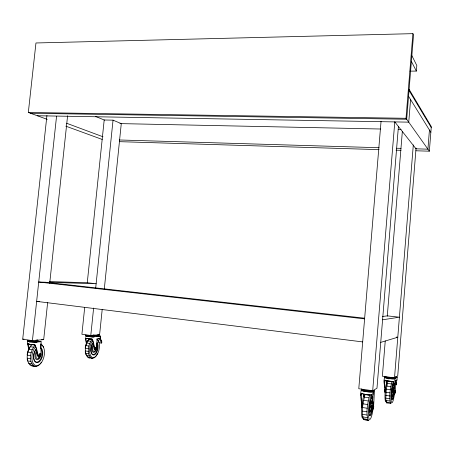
<?xml version="1.0" encoding="UTF-8"?>
<svg xmlns="http://www.w3.org/2000/svg" width="454" height="454" viewBox="0 0 454 454"><rect width="100%" height="100%" fill="white"/><g stroke="black" fill="none" stroke-linecap="round" stroke-linejoin="round"><path stroke-width="0.68" d="M368.177 420.33C365.578 412.328 367.717 403.277 369.63 395.258L365.044 394.571C363.092 402.556 360.919 411.63 363.603 419.592L368.83 420.279L363.603 419.592M385.094 391.325L385.23 389.827M385.781 398.141L386.32 389.112L387.875 381.212L391.876 381.774C390.344 388.777 388.755 396.421 390.582 403.458L391.07 403.475L386.587 402.851L385.911 400.411L385.781 398.141L389.81 398.743M40.639 348.269L40.69 344.166M30.986 344.359A4.71 0.545 3.9 0 0 34.6 344.586C36.91 348.15 36.331 352.565 38.062 356.356L38.465 356.418A2.213 1.226 -77.9 0 0 39.952 357.145A2.213 1.226 -77.9 0 0 40.962 354.489L41.121 341.692L37.659 341.187M373.404 406.568C373.432 403.243 372.189 409.241 373.182 407.976M373.131 405.621C374.97 406.041 372.155 411.318 373.381 405.626A4.557 3.785 30.4 0 1 373.347 408.237L373.103 408.197M394.1 392.211L394.078 392.926M96.469 348.224A1.947 0.97 -79.8 0 0 96.486 347.73L96.56 343.655M90.874 338.917A4.109 0.431 4.5 0 0 91.878 338.956L93.093 341.987L94.517 349.41L94.88 349.461A1.947 0.965 -79.8 0 0 96.038 350.125A1.947 0.965 -79.8 0 0 96.85 347.787L97.02 338.956L100.51 338.61L100.555 336.125L97.792 335.744M100.181 336.493L100.141 338.559L100.51 338.61M34.51 366.293C23.926 365.612 26.417 350.102 31.916 344.694L35.14 345.176C30.378 350.545 27.717 361.605 34.51 366.293L36.235 366.435L38.028 365.793M97.599 353.178C96.657 355.363 95.227 357.718 92.769 358.342L88.485 357.741C83.008 352.979 85.238 342.889 90.057 338.321M92.769 358.342L91.424 358.189C86.09 353.643 88.303 344.484 92.066 339.501L89.126 339.087M362.337 389.878L361.271 390.065C359.716 395.689 361.702 401.188 361.742 406.818A2.622 0.482 -83.7 0 0 362.088 407.823M362.003 406.273L362.065 406.597L362.008 405.456M372.819 407.902L372.836 407.136M394.969 391.972C394.498 395.332 394.418 389.782 395.008 391.053M395.213 391.671L395.74 380.872L397.012 380.077L397.171 377.206L395.831 377.019M373.086 390.559L374.436 390.758L373.636 405.916A2.639 0.454 -83.8 0 1 373.097 409.185A2.639 0.454 -83.8 0 1 372.581 408.509C371.616 403.998 373.744 399.333 371.724 394.997L371.247 394.889A5.596 0.777 7.1 0 1 367.899 394.742M363.813 396.728L363.955 393.964M386.502 385.037L386.723 380.968M371.332 405.677C370.929 404.917 370.583 408.265 371.139 407.527M385.491 377.183C381.973 378.681 385.769 388.834 384.901 391.87A2.259 0.363 -84.2 0 0 385.253 392.625M373.381 406.722L373.228 405.467L372.848 407.034M393.192 391.547L393.147 390.667L393.039 392.466M394.055 392.301L394.112 391.955M394.571 392.057L394.554 392.71M429.439 130.026L427.918 149.173L415.881 148.81M415.898 150.779L429.348 151.188L431.3 126.621L409.111 89.353M429.348 151.188L406.012 118.295L412.902 33.653L35.957 42.971L28.33 112.467L47.25 119.374M410.581 99.551L408.748 122.149L37.307 115.742M389.067 378.517L388.936 379.073M409.985 71.13L416.363 71.085L416.812 65.529L411.857 55.621M385.247 340.914L382.37 376.207L394.503 377.898L413.31 144.94M394.225 388.039L394.605 383.278M394.77 381.235L394.991 378.511L397.171 377.206M395.672 377.637L395.774 376.4M416.057 148.123L397.715 376.008L394.503 377.898M381.059 121.246L358.785 388.715L372.683 390.758L394.781 122.03M372.484 400.456L372.768 397.006M372.938 394.935L373.216 391.484L374.436 390.758M372.615 401.461L373.216 391.484M398.419 126.513L376.973 388.232L372.683 390.758M387.268 316.211L402.358 131.297M394.577 392.001L394.878 390.667L395.003 391.172M385.111 390.701L385.196 391.785L385.1 391.416M385.117 390.616L385.191 390.031M362.02 405.354L362.054 405.013M85.988 336.38L86.033 335.949M86.158 336.283L86.203 335.852M84.694 307.466L81.907 334.252L90.783 335.489L93.62 308.045M95.658 288.341L113.04 120.157L104.193 119.987L87.259 282.797M92.054 337.231L92.1 336.8M92.917 337.231L92.962 336.8M93.586 337.197L93.632 336.766M94.057 336.703L94.018 337.129L94.216 336.63M90.783 335.489L99.602 334.712L102.207 309.384M104.301 288.977L121.28 123.624L113.04 120.157M46.932 115.486L22.7 339.2L32.416 340.631L43.686 339.637L47.67 302.324M49.702 283.313L67.595 115.753M28.676 340.909L27.722 341.13L27.461 343.553L28.721 349.018M30.163 341.783L29.816 342.299M32.416 340.631L56.557 116.252M34.81 342.634L34.862 342.151M35.849 342.634L35.9 342.146M362.054 405.042L361.997 406.171M395.184 392.001C393.993 396.263 395.769 388.459 394.674 391.019M38.976 355.312L39.277 356.333L39.997 356.328A3.683 2.769 54.7 0 0 39.742 354.097L38.987 355.227M394.946 392.103L394.679 393.153L394.554 392.75M361.912 404.395L362.054 406.478A4.546 3.78 30.6 0 1 361.934 404.281M385.225 391.178L384.981 391.751L385.202 389.248M360.737 395.326L361.208 393.425L361.776 393.476A5.596 0.777 7.1 0 0 362.411 393.737M361.776 393.476L361.265 397.188L362.167 404.315M384.209 381.831L384.651 380.174L385.145 380.214A4.858 0.573 7 0 0 388.868 381.037A4.858 0.573 7 0 0 393.402 381.383L393.828 381.468C395.53 385.276 393.59 389.316 394.367 393.26A2.27 0.34 -84.3 0 0 394.645 394.106A2.27 0.34 -84.3 0 0 395.082 392.25M385.145 380.214L384.629 383.46L385.372 391.303M373.216 407.8L372.995 408.356L372.825 407.959M394.288 392.648L394.095 392.438M385.332 390.519L384.879 391.059A3.944 1.81 4.3 0 1 385.259 390.003M373.421 391.643L371.94 392.074A6.191 0.834 7 0 1 366.094 391.643A6.191 0.834 7 0 1 361.458 390.525L361.157 390.275M373.404 406.239L373.665 406.245A4.546 2.191 3.9 0 1 373.063 407.624L372.813 407.584M99.471 342.838L101.373 343.111L101.917 342.168A13.467 6.679 -79.8 0 0 100.141 338.531M40.168 363.909L41.354 362.4M95.947 349.376C94.982 349.728 95.113 347.514 95.925 347.418A3.263 2.542 52.8 0 1 96.106 349.398L95.312 348.99L95.805 347.384A1.084 0.539 -79.8 0 1 96.373 347.804L95.448 348.848A1.112 0.55 -79.8 0 0 96.379 349.069A1.112 0.55 -79.8 0 0 96.22 347.333A1.112 0.55 -79.8 0 0 95.442 348.871A3.365 1.351 -6.9 0 0 96.583 347.968L96.424 347.946A1.112 0.55 -79.8 0 0 95.766 347.395L95.856 348.383M38.465 365.447L39.776 364.414M39.924 356.203L39.373 356.384L39.055 356.015M38.976 355.692L39.152 355.72A3.859 1.521 -8.7 0 0 40.593 354.705L39.697 355.187L39.827 356.299A1.231 0.681 -77.9 0 0 40.383 354.699M370.89 406.75L371.332 406.449M28.857 341.09L28.602 341.198A4.324 0.488 3.9 0 0 30.39 341.76A4.324 0.488 3.9 0 0 34.703 342.1L35.656 342.095A4.324 0.488 3.9 0 0 37.188 341.868L37.143 341.737A4.324 0.488 3.9 0 0 36.808 341.595M380.73 342.378L397.789 337.231L396.444 337.067M382.58 319.798L399.406 317.193L387.296 315.859L382.387 316.506M86.266 335.739L85.596 335.915A4.546 0.465 4.5 0 0 87.758 336.493A4.546 0.465 4.5 0 0 92.31 336.857M98.456 336.108L99.04 336.056L94.585 335.432M41.121 341.692L35.072 342.214A5.21 0.585 3.9 0 1 29.873 341.811A5.21 0.585 3.9 0 1 27.722 341.13M100.555 336.125L91.935 336.76A3.774 0.386 4.5 0 1 88.167 336.454A3.774 0.386 4.5 0 1 86.368 335.977L86.521 335.892A3.774 0.386 4.5 0 1 86.924 335.829M371.695 394.997L371.724 394.997A6.191 0.857 7.1 0 1 365.85 394.571A6.191 0.857 7.1 0 1 361.219 393.431L361.219 393.431M22.7 339.2L24.045 339.087M393.828 381.468L393.805 381.468A5.374 0.636 7 0 1 388.783 381.088A5.374 0.636 7 0 1 384.663 380.18M39.35 301.348L36.638 301.377L362.684 341.913M29.902 344.223A4.71 0.545 3.9 0 1 27.955 343.593L27.467 343.553A5.21 0.602 3.9 0 0 29.612 344.251A5.21 0.602 3.9 0 0 34.81 344.654L36.479 348.383L38.465 356.418M94.88 349.461L93.439 342.322L92.088 339.013A4.546 0.477 4.5 0 1 87.537 338.65A4.546 0.477 4.5 0 1 85.375 338.06M28.33 112.467L406.012 118.295M30.514 113.262L406.682 119.237L413.532 35.032L412.902 33.653M119.941 123.596L380.509 129.01M398.237 129.379L401.075 129.441M119.249 139.968L379.067 147.715M396.768 148.242L401.013 148.367M49.804 282.36L96.135 283.727L87.264 282.746L49.373 281.571M119.288 141.659L379.09 149.644M396.075 150.166L401.03 150.319M386.587 402.851L387.086 402.868M31.298 365.771L36.235 366.435M86.3 338.349A4.109 0.431 4.5 0 1 85.806 338.094L85.38 338.06L85.397 339.541L86.266 342.918M364.5 318.192L45.462 282.229L38.721 282.03L364.602 318.867M88.485 357.741L89.841 357.9M98.257 334.524L99.602 334.712M94.33 335.262L95.715 335.455M95.368 335.898L97.281 336.164M396.518 380.009L397.012 380.077M387.296 383.375L391.308 383.942M90.783 341.255L87.838 340.829L88.093 341.408M386.763 386.065L390.786 386.649M86.754 343.054L89.705 343.479M386.32 389.112L390.349 389.697M85.948 345.608L88.905 346.033M41.637 339.337L43.686 339.637M96.486 347.73L96.85 347.787M394.549 392.477L394.764 392.511A3.95 1.816 4.4 0 0 395.213 391.967A3.95 1.816 4.4 0 0 395.224 391.359M385.315 391.649L385.1 391.615A3.944 3.314 28.4 0 1 385.14 389.356M384.901 391.87L385.401 391.944M394.435 393.981A11.083 1.685 -84.3 0 1 391.081 400.053A11.083 1.685 -84.3 0 1 393.419 381.366C395.048 385.191 393.039 389.237 393.868 393.187L394.367 393.26M385.996 392.284L390.026 392.88M85.488 348.303L88.445 348.74M35.883 341.646L37.177 341.839M385.809 395.372L389.838 395.967M85.397 350.959L88.354 351.396M85.687 353.382L88.638 353.825M30.287 346.686L33.517 347.174M364.29 397.119L368.886 397.817M385.911 400.411L389.929 401.018M86.334 355.408L89.279 355.857M386.189 402.017L390.19 402.624M87.287 356.895L90.233 357.343M28.925 349.211L32.16 349.705M363.609 400.286L368.217 400.99M27.927 352.105L31.167 352.605M363.047 403.839L367.666 404.548M40.559 354.426L40.962 354.489M361.986 405.904L361.742 405.865A4.534 2.185 3.8 0 1 362.042 404.803M361.742 406.818L362.309 406.909M371.247 394.889C373.222 399.231 370.963 403.907 372.008 408.418L372.581 408.509M27.365 355.164L30.6 355.669M362.655 407.533L367.275 408.254M27.274 358.166L30.514 358.677M362.451 411.103L367.07 411.829M27.671 360.902L30.906 361.418M362.451 414.292L367.065 415.03M28.517 363.177L31.746 363.699M362.655 416.88L367.258 417.623M29.754 364.834L32.977 365.356M363.047 418.684L367.638 419.428M65.807 126.15L102.258 139.463M66.681 123.272L102.973 136.773M95.453 116.383L104.465 120.1M394.991 378.511L395.145 378.795L394.01 378.954A5.374 0.619 7 0 1 388.987 378.568A5.374 0.619 7 0 1 384.867 377.671L384.561 377.473M40.9 343.848L42.682 345.63M93.774 336.471L93.882 336.579A3.774 0.386 4.5 0 1 92.73 336.76M394.793 121.91L416.006 148.816M100.067 338.826L100.328 339.2M408.549 96.265L430.846 132.307M97.366 338.979L98.893 342.498M409.02 90.442L431.226 127.517M411.386 61.415L416.363 71.085M98.614 334.257L99.108 335.398M97.814 334.626L98.558 336.34M101.026 340.528L101.225 341.033M29.096 348.581L27.955 343.593M39.01 355.874L39.623 354.052A1.231 0.681 -77.9 0 1 40.355 354.523L40.395 354.807M43.079 346.192L43.476 347.321M86.612 342.526L85.806 338.094M39.572 354.092L39.566 354.069A1.26 0.698 -77.9 0 1 40.417 354.676M394.305 393.658A2.27 0.34 -84.3 0 1 393.868 393.187M394.015 378.369A4.461 0.516 7 0 1 393.913 378.755L393.3 378.801A4.461 0.516 7 0 1 389.135 378.477A4.461 0.516 7 0 1 385.718 377.734L385.463 377.575A4.461 0.516 7 0 1 385.514 377.444M392.494 378.284A4.461 0.511 6.9 0 1 389.174 377.978M388.062 377.802A4.461 0.511 6.9 0 1 387.08 377.609M386.297 377.416A4.461 0.511 6.9 0 1 385.508 377.07M394.322 378.034A4.461 0.511 6.9 0 1 394.288 378.165M396.047 380.265A15.68 2.366 -84.3 0 1 396.404 383.897L396.155 385.043A15.879 2.401 -84.2 0 0 395.627 380.73M386.178 401.722A11.049 1.754 -84.2 0 1 385.066 393.448A11.049 1.754 -84.2 0 1 387.432 380.52M392.438 385.514A7.553 1.152 -84.3 0 1 393.822 385.747M393.556 392.699A7.553 1.152 -84.3 0 1 391.626 399.043M391.189 397.074A7.553 1.152 -84.3 0 1 391.155 394.957M392.596 395.61A5.034 0.766 -84.3 0 1 391.62 394.918A5.034 0.766 -84.3 0 1 392.307 388.136A5.034 0.766 -84.3 0 1 393.391 387.688M394.117 392.846A8.059 1.226 -84.3 0 1 391.961 399.469A8.059 1.226 -84.3 0 1 392.103 389.089A8.059 1.226 -84.3 0 1 394.237 384.345M393.584 392.256A4.069 0.619 -84.3 0 1 392.352 395.031A4.069 0.619 -84.3 0 1 393.039 388.198A4.069 0.619 -84.3 0 1 393.686 391.2M394.946 377.433A5.374 0.613 6.9 0 1 390.468 377.728A5.374 0.613 6.9 0 1 384.703 376.315M394.906 377.938A5.374 0.613 7 0 1 390.429 378.233A5.374 0.613 7 0 1 384.663 376.814M39.992 356.367A1.26 0.698 -77.9 0 0 40.593 354.727A1.26 0.698 -77.9 0 0 39.748 354.097A1.26 0.698 -77.9 0 0 39.146 355.737A1.26 0.698 -77.9 0 0 39.997 356.328M40.009 356.56A2.213 1.226 -77.9 0 1 39.714 356.94M39.385 357.196A2.213 1.226 -77.9 0 1 38.062 356.356M36.859 341.113A4.324 0.482 3.9 0 1 36.995 341.493M32.54 341.504A4.324 0.482 3.9 0 1 30.441 341.272M29.016 340.982A4.324 0.482 3.9 0 1 28.653 340.71M38.318 355.896A0.982 0.545 -77.8 0 1 37.733 355.522A0.982 0.545 -77.8 0 1 37.949 354.347M27.422 360.221A10.777 6.055 -77.7 0 1 27.183 359.012M27.138 354.971A10.777 6.055 -77.7 0 1 28.307 350.159M28.568 349.523A10.777 6.055 -77.7 0 1 30.923 345.783M40.644 348.434A7.366 4.103 -77.8 0 1 40.554 359.233A7.366 4.103 -77.8 0 1 34.084 359.92A7.366 4.103 -77.8 0 1 36.416 348.882M40.712 353.354A4.909 2.735 -77.8 0 1 40.678 354.585M40.048 357.026A4.909 2.735 -77.8 0 1 35.497 358.564A4.909 2.735 -77.8 0 1 36.905 350.897M41.229 348.059A7.86 4.375 -77.8 0 1 41.132 359.585A7.86 4.375 -77.8 0 1 34.226 360.317A7.86 4.375 -77.8 0 1 36.723 348.536M40.026 356.679A3.967 2.208 -77.8 0 1 36.541 358.229A3.967 2.208 -77.8 0 1 36.95 352.4M40.962 344.58A10.805 6.015 -77.8 0 1 43.045 359.568A10.805 6.015 -77.8 0 1 33.125 363.245A10.805 6.015 -77.8 0 1 35.752 346.51M37.466 339.802A4.444 0.488 4 0 1 35.94 340.154M37.71 340.642A5.21 0.573 4 0 1 33.857 341.192A5.21 0.573 4 0 1 27.825 340.154M37.659 341.124A5.21 0.579 3.9 0 1 33.806 341.68A5.21 0.579 3.9 0 1 27.773 340.636M372.462 409.241A2.633 0.454 -83.8 0 1 372.008 408.418M367.417 394.691A5.596 0.777 7.1 0 1 363.37 394.004M372.104 391.314A5.136 0.692 7 0 1 371.877 391.819L371.139 391.887A5.136 0.692 7 0 1 366.293 391.53A5.136 0.692 7 0 1 362.451 390.599L362.196 390.389A5.136 0.692 7 0 1 362.723 390.099M372.348 391.115A5.136 0.692 7 0 1 367.672 391.115M366.338 390.939A5.136 0.692 7 0 1 363.081 390.253M362.496 390.02A5.136 0.692 7 0 1 362.247 389.81M362.615 418.248A12.831 2.338 -83.7 0 1 361.69 407.76A12.831 2.338 -83.7 0 1 364.409 394.163M371.253 397.863A8.779 1.538 -83.8 0 1 371.974 398.499M371.86 408.208A8.779 1.538 -83.8 0 1 369.42 415.189M370.98 410.047A5.851 1.027 -83.8 0 1 369.46 411.426A5.851 1.027 -83.8 0 1 369.902 403.816A5.851 1.027 -83.8 0 1 371.497 401.16M372.428 409.003A9.364 1.634 -83.8 0 1 369.902 415.853A9.364 1.634 -83.8 0 1 369.454 406.557A9.364 1.634 -83.8 0 1 371.866 397.375M371.866 407.21A4.733 0.823 -83.8 0 1 370.328 410.938A4.733 0.823 -83.8 0 1 370.748 403.725A4.733 0.823 -83.8 0 1 372.064 403.748M373.676 401.79A12.877 2.247 -83.8 0 1 373.489 404.974M373.143 408.265A12.877 2.247 -83.8 0 1 369.823 419.434A12.877 2.247 -83.8 0 1 368.586 409.287A12.877 2.247 -83.8 0 1 371.497 394.73M373.517 390.474A6.191 0.823 7 0 1 366.997 390.582A6.191 0.823 7 0 1 361.367 388.908M373.466 391.059A6.191 0.829 7 0 1 366.157 391.053A6.191 0.829 7 0 1 361.838 389.345M96.396 348.331A1.084 0.539 -79.8 0 1 96.027 349.285M96.237 349.2A1.947 0.97 -79.8 0 1 96.038 349.614M95.8 349.943A1.947 0.97 -79.8 0 1 94.517 349.41M96.396 348.502A1.095 0.545 -79.8 0 1 96.089 349.228M89.807 338.849A4.109 0.431 4.5 0 1 86.93 338.491M93.927 336.147A3.774 0.38 4.5 0 1 90.079 336.227M89.109 336.136A3.774 0.38 4.5 0 1 86.862 335.778M86.51 335.654A3.774 0.38 4.5 0 1 86.413 335.546M94.704 348.922A0.863 0.431 -79.8 0 1 94.182 348.848A0.863 0.431 -79.8 0 1 94.216 347.826M98.342 338.457A13.637 6.77 -79.7 0 1 101.373 343.111M86.856 356.01A9.494 4.778 -79.7 0 1 86.243 355.159M85.976 354.648A9.494 4.778 -79.7 0 1 85.21 351.719M85.204 348.139A9.494 4.778 -79.7 0 1 86.362 343.337M86.589 342.798A9.494 4.778 -79.7 0 1 88.127 340.177M88.536 339.7A9.494 4.778 -79.7 0 1 89.387 338.934M96.986 343.377A6.487 3.235 -79.8 0 1 95.777 352.832A6.487 3.235 -79.8 0 1 91.061 352.122A6.487 3.235 -79.8 0 1 93.098 342.793M95.879 350.051A4.324 2.156 -79.8 0 1 92.304 351.356A4.324 2.156 -79.8 0 1 93.462 344.58M96.923 342.112A6.923 3.445 -79.8 0 1 96.77 352.315A6.923 3.445 -79.8 0 1 91.356 352.889A6.923 3.445 -79.8 0 1 93.393 342.486M95.919 349.733A3.496 1.742 -79.8 0 1 93.178 351.067A3.496 1.742 -79.8 0 1 93.535 345.908M96.742 339.024A9.517 4.739 -79.8 0 1 98.2 352.497A9.517 4.739 -79.8 0 1 90.352 355.204A9.517 4.739 -79.8 0 1 92.951 340.33M94.018 334.95A3.876 0.386 4.5 0 1 92.979 335.041M94.177 335.506A4.546 0.454 4.5 0 1 90.692 335.915A4.546 0.454 4.5 0 1 85.874 334.95M94.699 336.21A4.546 0.46 4.5 0 1 88.893 336.193A4.546 0.46 4.5 0 1 86.311 335.307M394.804 390.769L394.974 393.068A3.95 3.32 28.1 0 0 395.02 390.798L394.804 390.769"/></g></svg>
